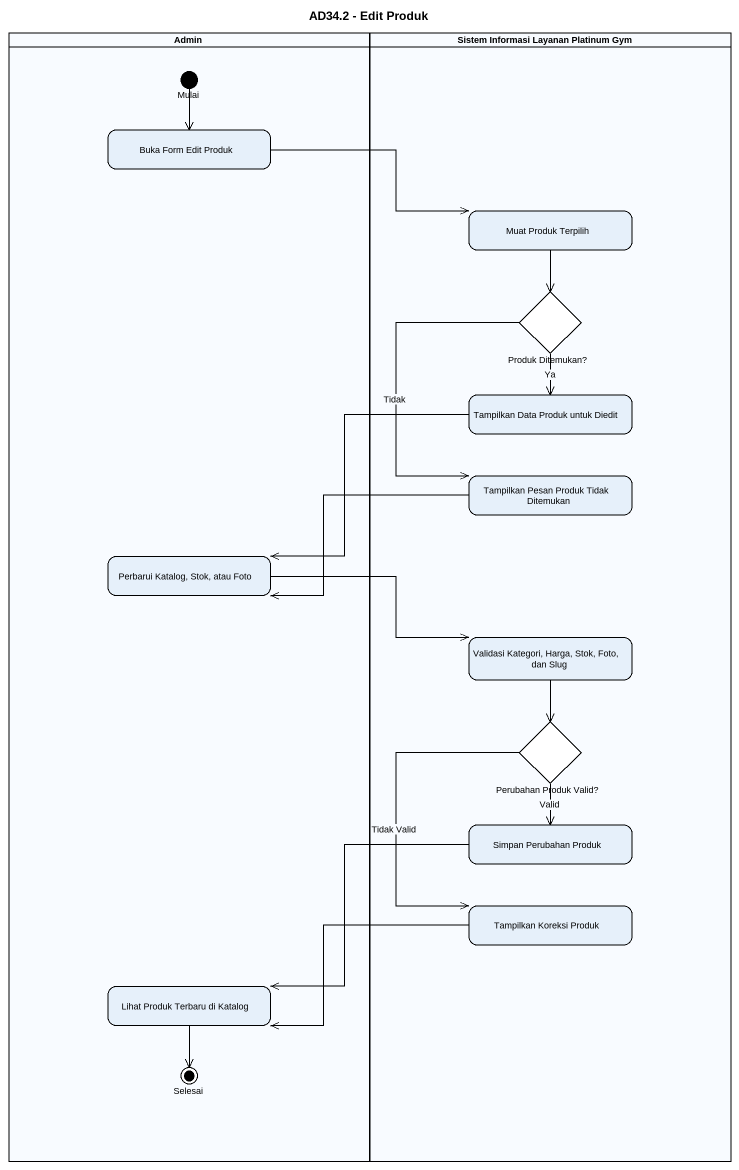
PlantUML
@startuml
title AD34.2 - Edit Produk
hide empty description
state Admin <<partition>> {
  state Mulai <<start>>
  state "Buka Form Edit Produk" as Buka_Form_Edit_Produk
  state "Perbarui Katalog, Stok, atau Foto" as Perbarui_Katalog_Stok_atau
  state "Lihat Produk Terbaru di Katalog" as Lihat_Produk_Terbaru_di
  state Selesai <<end>>
}
state "Sistem Informasi Layanan Platinum Gym" as Sistem_Informasi_Layanan <<partition>> {
  state "Muat Produk Terpilih" as Muat_Produk_Terpilih
  state "Produk Ditemukan?" as Produk_Ditemukan <<choice>>
  state "Tampilkan Data Produk untuk Diedit" as Tampilkan_Data_Produk_untuk
  state "Tampilkan Pesan Produk Tidak Ditemukan" as Tampilkan_Pesan_Produk
  state "Validasi Kategori, Harga, Stok, Foto, dan Slug" as Validasi_Kategori_Harga
  state "Perubahan Produk Valid?" as Perubahan_Produk_Valid <<choice>>
  state "Simpan Perubahan Produk" as Simpan_Perubahan_Produk
  state "Tampilkan Koreksi Produk" as Tampilkan_Koreksi_Produk
}
Mulai --> Buka_Form_Edit_Produk
Buka_Form_Edit_Produk -right-> Muat_Produk_Terpilih
Muat_Produk_Terpilih --> Produk_Ditemukan
Produk_Ditemukan --> Tampilkan_Data_Produk_untuk : Ya
Produk_Ditemukan --> Tampilkan_Pesan_Produk : Tidak
Tampilkan_Data_Produk_untuk -left-> Perbarui_Katalog_Stok_atau
Tampilkan_Pesan_Produk -left-> Perbarui_Katalog_Stok_atau
Perbarui_Katalog_Stok_atau -right-> Validasi_Kategori_Harga
Validasi_Kategori_Harga --> Perubahan_Produk_Valid
Perubahan_Produk_Valid --> Simpan_Perubahan_Produk : Valid
Perubahan_Produk_Valid --> Tampilkan_Koreksi_Produk : Tidak Valid
Simpan_Perubahan_Produk -left-> Lihat_Produk_Terbaru_di
Tampilkan_Koreksi_Produk -left-> Lihat_Produk_Terbaru_di
Lihat_Produk_Terbaru_di --> Selesai
@enduml
